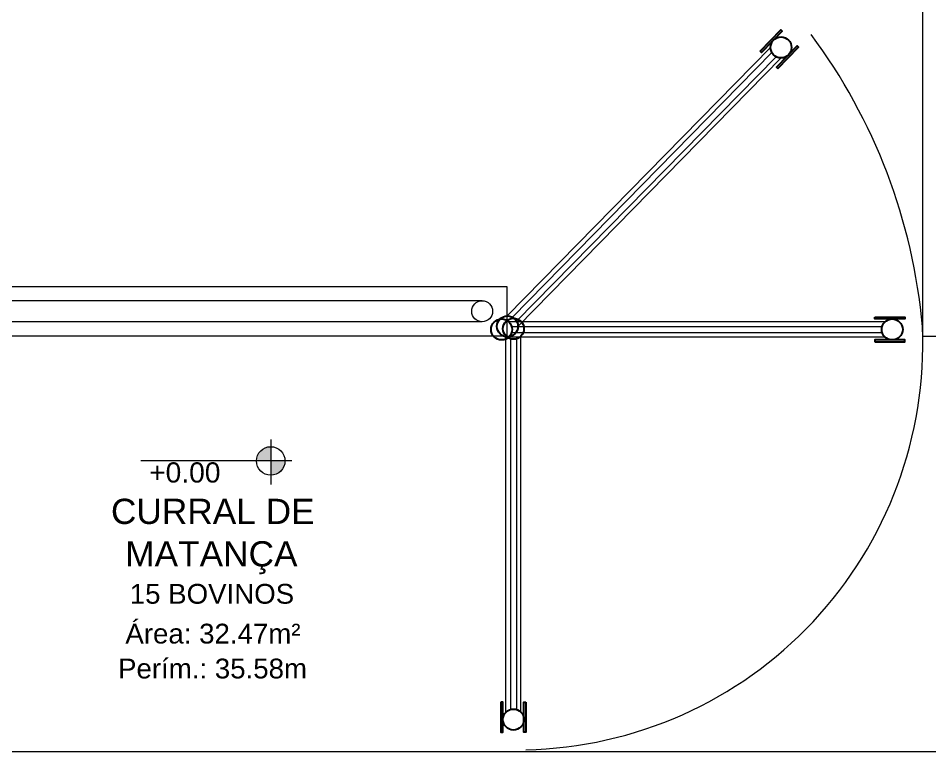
# Model space of a CAD drawing. Header units: metres. Extents: x 149 to 429, y -3 to 162.
# Drawn here: x 336.479 to 341.085, y 107.464 to 111.169 of the extents above; entities that cross this region are included whole.
import ezdxf

# ---------------------------------------------------------------- set-up
doc = ezdxf.new("R2010")
doc.units = ezdxf.units.M
doc.layers.add('1053_ARQ_BASE_MATADOURO_2_dwg', color=7, linetype='Continuous', lineweight=5, true_color=0x767676)
doc.layers.add('A-PISO', color=7, linetype='Continuous', lineweight=5)
doc.styles.add('Arial_11', font='arial.ttf', dxfattribs={"height": 0.1})
doc.styles.add('Arial_4', font='arial.ttf', dxfattribs={"height": 0.102})
doc.styles.add('Arial_5', font='arial.ttf', dxfattribs={"height": 0.1275})

# ---------------------------------------------------------------- blocks, each defined once
blk = doc.blocks.new('1053_ARQ_BASE_MATADOURO_2_dwg-3637054-TÉRREO 1_20 - Dependente 2')
at = {"layer": 'A-PISO', "true_color": 0xe2e2e2}
h = blk.add_hatch(color=254, dxfattribs=at)
h.paths.add_polyline_path([(131.3497, 75.7472), (131.3497, 75.8191), (131.3138, 75.8095), (131.2875, 75.7832), (131.2803, 75.7472), (131.3311, 75.7472)])
h.paths.add_polyline_path([(131.3497, 75.6754), (131.3945, 75.6911), (131.4198, 75.7313), (131.4144, 75.7472), (131.3497, 75.7472), (131.3497, 75.6772)])
at = {"layer": 'A-PISO', "color": 253, "true_color": 0xaaaaaa}
for p, q in [((133.8753, 77.8362), (132.5444, 76.4798)), ((132.5707, 76.4736), (133.882, 77.81)), ((132.5921, 76.4526), (133.9034, 77.789)), ((133.9297, 77.7828), (132.5988, 76.4264)), ((132.4181, 76.5562), (127.1431, 76.5562)), ((132.4181, 76.4502), (127.1431, 76.4502)), ((134.4534, 76.4493), (132.5531, 76.4493)), ((132.5671, 76.4262), (134.4394, 76.4262)), ((132.538, 74.4778), (132.538, 76.3782)), ((132.5671, 76.3962), (134.4394, 76.3962)), ((132.6142, 74.4778), (132.6142, 76.3782)), ((134.4534, 76.3731), (132.5531, 76.3731)), ((132.5611, 76.3642), (132.5611, 74.4918)), ((132.5911, 76.3642), (132.5911, 74.4918)), ((131.3497, 75.8547), (131.3497, 75.6275)), ((131.4561, 75.7472), (130.6933, 75.7472)), ((138.9394, 74.2782), (127.1431, 74.2782))]:
    blk.add_line(p, q, dxfattribs=at)
at = {"layer": 'A-PISO', "color": 253, "true_color": 0xaaaaaa, "flags": 128}
for points in [[(127.3491, 84.1282), (134.6431, 84.1282), (134.6431, 76.3782), (134.8931, 76.3782), (134.8931, 84.3782), (127.1431, 84.3782)], [(126.8931, 80.2532), (127.1431, 80.2532), (127.1431, 76.6282), (132.5431, 76.6282), (132.5431, 76.3782), (127.1431, 76.3782), (126.8931, 76.3782)]]:
    blk.add_lwpolyline(points, dxfattribs=at)
at = {"layer": 'A-PISO', "color": 253, "lineweight": 25, "true_color": 0xaaaaaa, "flags": 128}
for points in [[(133.8224, 77.8178), (133.9275, 77.9249), (133.9346, 77.9179), (133.8296, 77.8108)], [(133.9124, 77.7296), (134.0174, 77.8367), (134.0103, 77.8437), (133.9052, 77.7366)], [(134.4033, 76.4742), (134.5533, 76.4742), (134.5533, 76.4642), (134.4033, 76.4642)], [(134.4033, 76.3482), (134.5533, 76.3482), (134.5533, 76.3582), (134.4033, 76.3582)], [(132.5131, 74.528), (132.5131, 74.378), (132.5231, 74.378), (132.5231, 74.528)], [(132.6391, 74.528), (132.6391, 74.378), (132.6291, 74.378), (132.6291, 74.528)]]:
    blk.add_lwpolyline(points, close=True, dxfattribs=at)
at = {"layer": 'A-PISO', "color": 253, "lineweight": 25, "true_color": 0xaaaaaa}
for centre in [(133.9283, 77.8358), (132.5458, 76.4268), (132.5761, 76.415), (132.5163, 76.4112), (134.4903, 76.4112), (132.5761, 74.441)]:
    blk.add_circle(centre, 0.053, dxfattribs=at)
at = {"layer": 'A-PISO', "color": 253, "true_color": 0xaaaaaa}
for centre, radius in [((132.4181, 76.5032), 0.053), ((131.3497, 75.7472), 0.0719)]:
    blk.add_circle(centre, radius, dxfattribs=at)
for centre, radius, start, end in [((131.7592, 76.1706), 2.8951, 5.0349, 36.7012), ((132.5947, 76.3379), 2.0503, 271.2427, 2.4237)]:
    blk.add_arc(centre, radius, start, end, dxfattribs=at)
at = {"layer": 'A-PISO', "attachment_point": 1, "line_spacing_factor": 0.941778}
for s, insert, char_height, width, style in [('+0.00', (130.7353, 75.7401), 0.102, 0.430791, 'Arial_4'), ('CURRAL DE', (130.5423, 75.5563), 0.1275, 1.226901, 'Arial_5'), ('MATANÇA', (130.6144, 75.3417), 0.1275, 1.038027, 'Arial_5'), ('15 BOVINOS', (130.6373, 75.126), 0.1, 0.992875, 'Arial_11'), ('Área: 32.47m²', (130.6152, 74.9249), 0.1, 1.057761, 'Arial_11'), ('Perím.: 35.58m', (130.5782, 74.7486), 0.1, 1.141011, 'Arial_11')]:
    blk.add_mtext(s, dxfattribs=dict(at, insert=insert, char_height=char_height, width=width, style=style))

msp = doc.modelspace()

# ---------------------------------------------------------------- block references
at = {"layer": '1053_ARQ_BASE_MATADOURO_2_dwg', "color": 253, "true_color": 0xaaaaaa}
msp.add_blockref('1053_ARQ_BASE_MATADOURO_2_dwg-3637054-TÉRREO 1_20 - Dependente 2', (206.405, 33.186), dxfattribs=at)

doc.saveas('drawing.dxf')
